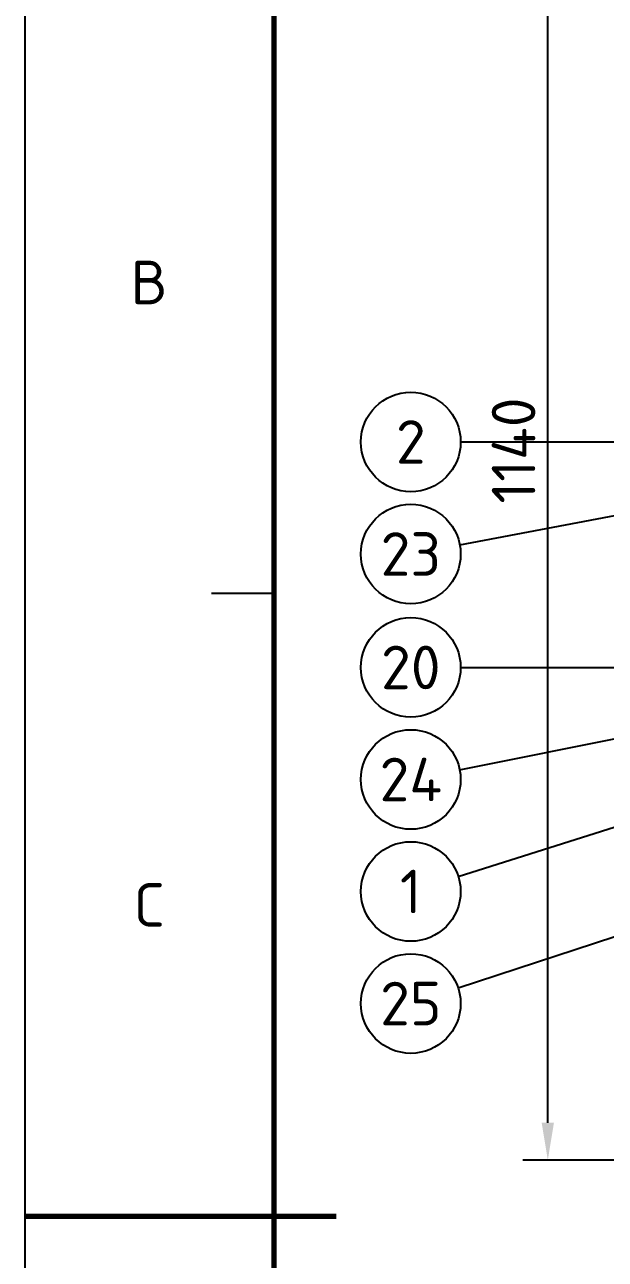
# Model space of a CAD drawing. Header units: millimetres. Extents: x 0 to 420, y 0 to 297.
# Drawn here: x 0 to 46.6, y 145 to 244.2 of the extents above; entities that cross this region are included whole.
import ezdxf
from ezdxf.enums import TextEntityAlignment as Align

# ---------------------------------------------------------------- set-up
doc = ezdxf.new("R2010")
doc.units = ezdxf.units.MM
for name, color, linetype, lineweight in [('04-COTA', 3, 'CONTINUOUS', 25), ('06-TEXTO', 7, 'CONTINUOUS', 25), ('07-RECUADRO', 7, 'CONTINUOUS', 70), ('08-FINA', 5, 'CONTINUOUS', 25)]:
    doc.layers.add(name, color=color, linetype=linetype, lineweight=lineweight)
doc.styles.add('ISO3098', font='isocpeur.ttf')
doc.dimstyles.new('FLAMA-ISO', dxfattribs={"dimtxt": 3.5, "dimasz": 3, "dimexe": 2, "dimexo": 1, "dimgap": 1, "dimtad": 1, "dimdec": 1, "dimtxsty": 'ISO3098', "dimcen": 2.5, "dimclrd": 3, "dimclre": 3, "dimclrt": 3, "dimazin": 3, "dimtfac": 1, "dimtmove": 0, "dimatfit": 3, "dimlwd": 25, "dimlwe": 25})

msp = doc.modelspace()

# ---------------------------------------------------------------- linework, layer by layer
at = {"layer": '07-RECUADRO'}
msp.add_line((0, 148.5), (25, 148.5), dxfattribs=at)
msp.add_lwpolyline([(20, 10), (410, 10), (410, 287), (20, 287)], close=True, dxfattribs=at)
at = {"layer": '08-FINA'}
for p, q in [((35, 210.684), (80.529, 210.684)), ((34.93, 202.429), (69.075, 208.903)), ((20, 198.5), (15, 198.5)), ((35, 192.575), (78.496, 192.575)), ((34.922, 184.362), (69.925, 191.385)), ((34.813, 175.785), (79.146, 189.85)), ((34.8, 166.826), (69.925, 178.385))]:
    msp.add_line(p, q, dxfattribs=at)
msp.add_lwpolyline([(0, 0), (420, 0), (420, 297), (0, 297)], close=True, dxfattribs=at)
for centre in [(31, 210.684), (31, 201.684), (31, 192.575), (31, 183.575), (31, 174.575), (31, 165.575)]:
    msp.add_circle(centre, 4, dxfattribs=at)

# ---------------------------------------------------------------- texts
at = {"layer": '06-TEXTO', "style": 'ISO3098'}
for s, p in [('B', (10, 223.5)), ('2', (31, 210.684)), ('23', (31, 201.684)), ('20', (31, 192.575)), ('24', (31, 183.575)), ('1', (31, 174.575)), ('C', (10, 173.5)), ('25', (31, 165.575))]:
    msp.add_text(s, height=3.5, dxfattribs=at).set_placement(p, align=Align.MIDDLE_CENTER)

# ---------------------------------------------------------------- dimensions: what is measured, and where the dimension line sits
at = {"layer": '04-COTA'}
msp.add_linear_dim(base=(42, 153), p1=(64, 153), p2=(64, 267), angle=90, dimstyle='FLAMA-ISO', override={"dimlfac": 10}, dxfattribs=at).render()

doc.saveas('drawing.dxf')
